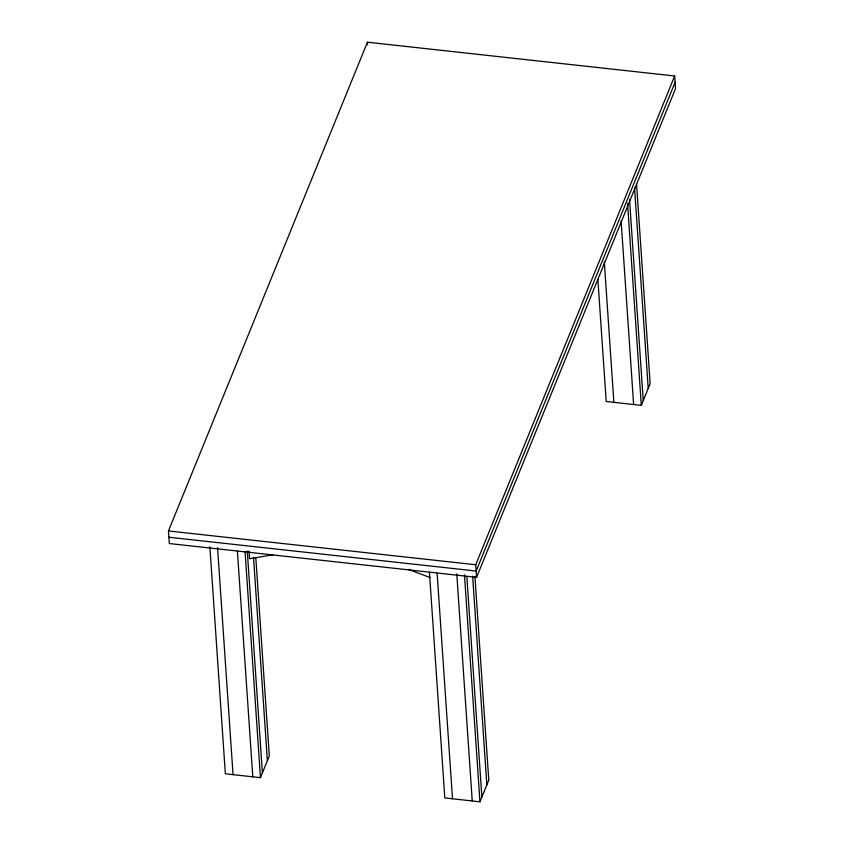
<?xml version="1.0" encoding="UTF-8"?>
<svg xmlns="http://www.w3.org/2000/svg" width="844" height="844" viewBox="0 0 844 844"><rect width="100%" height="100%" fill="white"/><g stroke="black" fill="none" stroke-linecap="round" stroke-linejoin="round"><path stroke-width="1.27" d="M168.462 530.96L367.425 42.2L674.673 75.992L675.538 88.588L476.575 577.338L169.327 543.547L168.462 530.96L475.721 564.752L674.673 75.992M209.871 546.764L225.348 773.8L260.469 777.662L269.31 755.939L255.806 557.768M675.105 82.29L476.153 571.04L168.895 537.248M429.427 572.211L444.82 797.939L479.941 801.8L488.781 780.078L474.908 576.663M597.879 279.448L606.203 401.501L641.313 405.363L650.154 383.64L636.555 184.161M272.834 554.856L249.571 558.717L249.054 551.069M408.317 569.362L430.271 577.623M634.53 187.6L648.224 388.398M629.561 199.817L643.244 400.615M627.535 203.256L641.313 405.363M621.11 220.79L633.633 404.519M604.304 261.925L613.883 402.345M475.721 564.752L476.575 577.338M472.619 576.167L486.84 784.825M466.837 576.568L481.871 797.053M464.453 574.764L479.941 801.8M456.773 573.909L472.25 800.956M437.118 573.055L452.5 798.783M367.425 42.2L367.594 44.721M253.506 557.272L267.379 760.687M247.281 551.121L262.4 772.914M245.077 551.934L260.469 777.662M237.396 551.09L252.789 776.818M217.552 547.608L233.039 774.644"/></g></svg>
